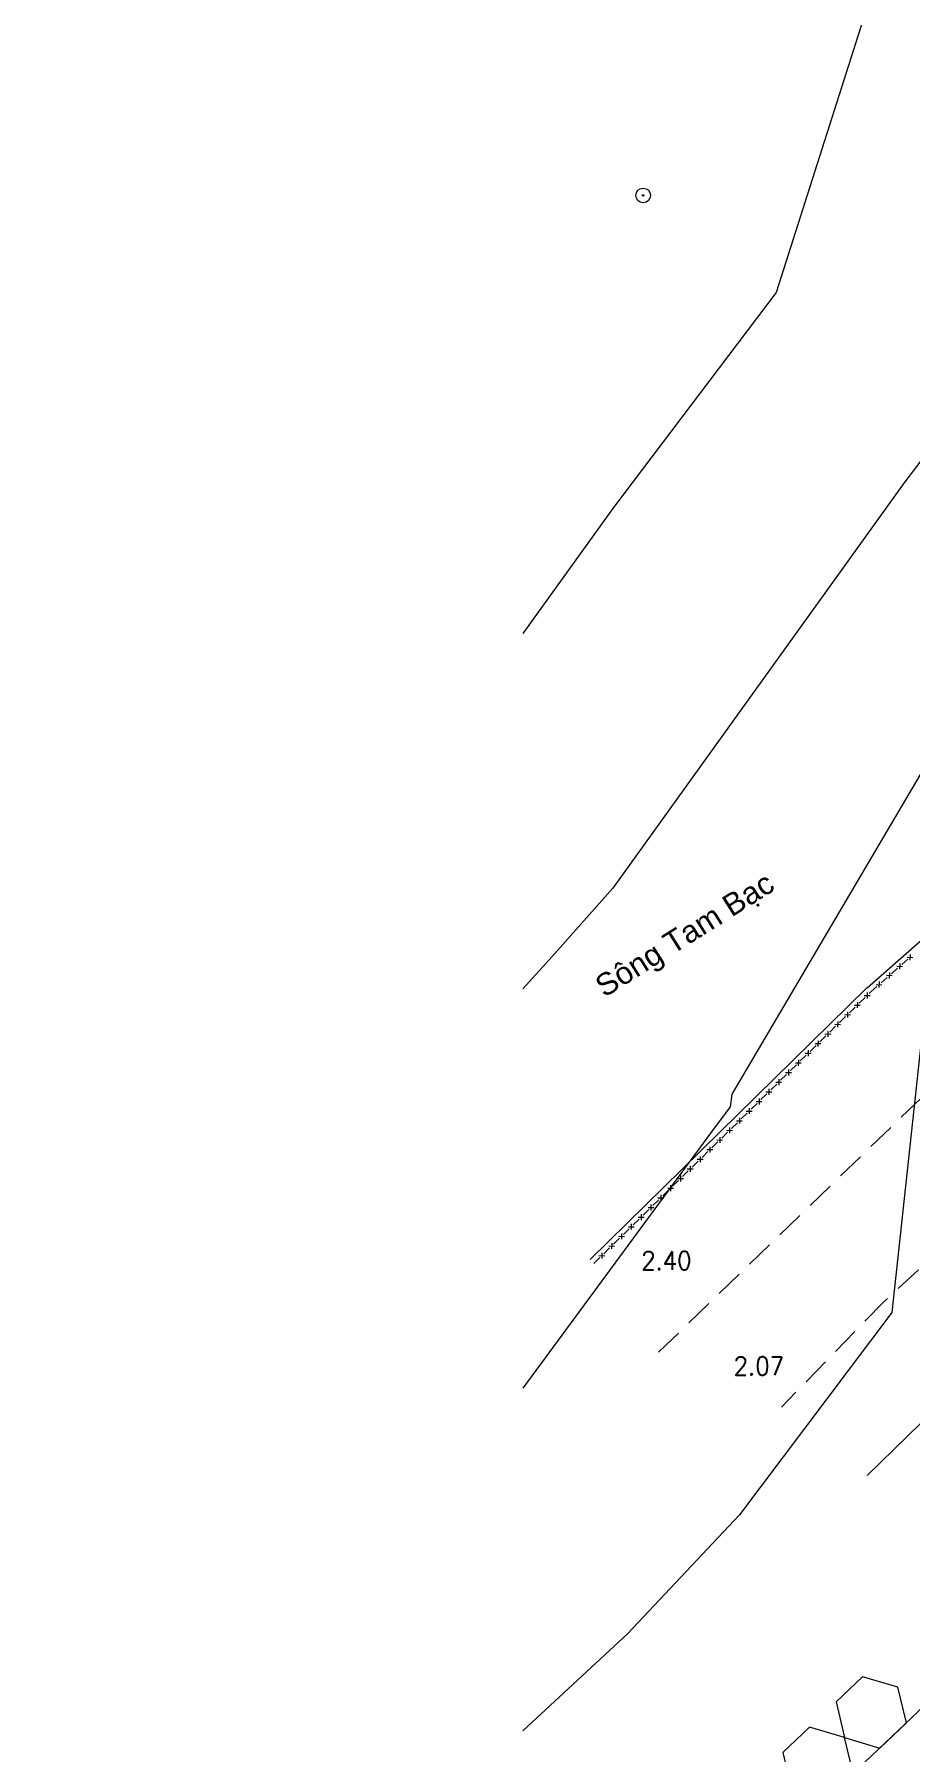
# Model space of a CAD drawing. Header units: millimetres. Extents: x 583747 to 597033, y 2304962 to 2309584.
# Drawn here: x 595492.9 to 595540.6, y 2307215.5 to 2307309.2 of the extents above; entities that cross this region are included whole.
import ezdxf
from ezdxf.enums import TextEntityAlignment as Align
from ezdxf.xclip import XClip

# ---------------------------------------------------------------- set-up
doc = ezdxf.new("R2010")
doc.units = ezdxf.units.MM
doc.header["$XCLIPFRAME"] = 0
doc.linetypes.add('{Long Duong}', pattern=[2.3, 1.5, -0.8])
for name, color, linetype, lineweight in [('00_nen', 8, 'Continuous', 5), ('Code Cao do', 7, 'Continuous', 0), ('Duong RG Thua', 7, 'Continuous', 0), ('Ghi chu nha', 7, 'Continuous', 0), ('KT-NEN', 7, 'Continuous', 0), ('Long Duong_ Phan Cach chat lieu rair mat', 7, 'Continuous', 0), ('Nen dc cb Hong bang', 253, 'Continuous', 60)]:
    doc.layers.add(name, color=color, linetype=linetype, lineweight=lineweight)
doc.styles.add('Style-.VnArial', font='')
doc.styles.add('Style-STANDARD', font='STANDARD.shx')
doc.styles.get('Style-.VnArial').set_extended_font_data('.VnArial')

# ---------------------------------------------------------------- blocks, each defined once
blk = doc.blocks.new('nen dc cb Hong bang')
at = {"layer": '00_nen', "color": 0, "linetype": 'ByBlock', "lineweight": -2, "flags": 128}
for points, elevation in [([(-282.262, 196.254), (-271.633, 171.675), (-264.541, 160.46), (-256.721, 152.322), (-234.149, 143.984), (-214.434, 140.767), (-202.112, 134.575), (-198.417, 120.271), (-203.111, 106.388), (-206.164, 95.63), (-205.836, 88.52), (-206.812, 62.6), (-206.614, 57.9), (-207.846, 53.889), (-215.193, 27.632), (-217.027, 23.006), (-219.251, 17.491), (-222.992, 4.681), (-227.786, -6.403), (-234.45, -19.628)], -65.12), ([(-154.064, 165.184), (-163.334, 143.658), (-165.695, 138.872), (-171.478, 119.474), (-172.851, 114.957), (-178.296, 99.246), (-185.979, 85.939), (-188.157, 69.924), (-194.493, 44.397), (-197.37, 28.814), (-192.987, 11.128), (-197.011, -2.088), (-200.524, -10.27), (-207.7, -24.298)], -63.12), ([(-172.316, 168.868), (-176.655, 158.427), (-182.631, 145.888), (-183.763, 135.555), (-183.174, 128.005), (-184.191, 120.602), (-192.933, 94.749), (-193.308, 93.428), (-193.268, 92.555), (-193.507, 86.209), (-196.854, 61.59), (-199.23, 52.018), (-205.269, 19.31), (-205.1, 18.629), (-205.595, 17.005), (-211.318, -2.595), (-212.873, -6.189), (-224.437, -29.138)], -64.12), ([(285.686, 123.966), (251.459, 165.722), (201.033, 231.763), (169.864, 270.402), (165.463, 275.185), (122.273, 331.12), (101.006, 361.786), (11.014, 303.934), (-32.794, 273.465), (-91.245, 233.492), (-141.92, 189.66), (-195.044, 143.619), (-214.919, 121.833), (-226.156, 101.873), (-233.107, 83.018), (-246.7, 35.603), (-271.861, -56.452)], -62.12), ([(-246.222, 16.531), (-244.107, 26.584), (-242.221, 30.181), (-241.811, 35.546), (-239.998, 44.996), (-237.464, 58.611), (-237.961, 65.35), (-241.423, 84.435)], -66.12), ([(-218.662, 77.624), (-217.967, 61.175), (-222.281, 47.136), (-225.202, 36.696), (-228.945, 27.252), (-233.486, 15.992), (-234.665, 11.956), (-242.699, -6.617)], -66.12), ([(-180.753, 9.277), (-182.758, 8.193), (-178.804, -5.455), (-183.527, -7.503), (-189.294, -19.092), (-196.341, -28.203), (-214.62, -66.089), (-217.848, -72.479), (-223.869, -74.584), (-232.259, -77.893), (-239.073, -82.749), (-250.715, -95.302), (-257.041, -104.851), (-272.07, -134.527), (-287.41, -162.601)], -62.12)]:
    blk.add_lwpolyline(points, dxfattribs=dict(at, elevation=elevation))
at = {"layer": '00_nen', "color": 0, "linetype": 'ByBlock', "lineweight": -2, "elevation": -62.12}
for points in [[(-184.58, -9.619), (-185.685, -7.952), (-187.681, -8.076), (-188.572, -9.866), (-187.467, -11.533), (-185.471, -11.409)], [(-186.362, -13.2), (-187.467, -11.533), (-189.463, -11.657), (-190.354, -13.447), (-189.249, -15.114), (-187.253, -14.991)]]:
    blk.add_lwpolyline(points, close=True, dxfattribs=at)
at = {"layer": '00_nen', "color": 0, "linetype": 'ByBlock', "lineweight": -2, "extrusion": (0.000117603, -1.02282e-05, 1)}
for radius in [0.4, 0.04]:
    blk.add_circle((-226.585, 63.664, -60.157), radius, dxfattribs=at)
blk = doc.blocks.new('wwww1')
at = {"layer": 'Duong RG Thua', "color": 250, "lineweight": 0}
for p, q in [((595538.057, 2307257.246), (595549.657, 2307267.46)), ((595522.965, 2307242.438), (595538.045, 2307257.235)), ((595549.872, 2307242.245), (595538.067, 2307230.655))]:
    blk.add_line(p, q, dxfattribs=at)
at = {"layer": 'Duong RG Thua', "color": 250, "linetype": 'Continuous', "lineweight": 0}
for p, q in [((595539.843, 2307258.569), (595539.822, 2307258.252)), ((595539.944, 2307258.508), (595540.282, 2307258.805)), ((595540.237, 2307258.917), (595540.554, 2307258.896)), ((595540.406, 2307259.065), (595540.385, 2307258.747)), ((595538.717, 2307257.578), (595538.696, 2307257.26)), ((595538.818, 2307257.517), (595539.156, 2307257.814)), ((595539.111, 2307257.925), (595539.428, 2307257.905)), ((595539.28, 2307258.074), (595539.259, 2307257.756)), ((595539.381, 2307258.012), (595539.719, 2307258.31)), ((595539.674, 2307258.421), (595539.991, 2307258.4)), ((595537.629, 2307256.407), (595537.95, 2307256.722)), ((595537.899, 2307256.83), (595538.217, 2307256.827)), ((595538.06, 2307256.988), (595538.056, 2307256.669)), ((595538.164, 2307256.932), (595538.255, 2307257.021)), ((595538.255, 2307257.021), (595538.593, 2307257.319)), ((595538.548, 2307257.43), (595538.866, 2307257.409)), ((595536.558, 2307255.356), (595536.879, 2307255.671)), ((595536.828, 2307255.78), (595537.147, 2307255.776)), ((595536.989, 2307255.937), (595536.986, 2307255.619)), ((595537.093, 2307255.881), (595537.414, 2307256.196)), ((595537.364, 2307256.305), (595537.682, 2307256.301)), ((595537.525, 2307256.462), (595537.521, 2307256.144)), ((595535.758, 2307254.729), (595536.076, 2307254.725)), ((595535.919, 2307254.886), (595535.915, 2307254.568)), ((595536.023, 2307254.831), (595536.344, 2307255.146)), ((595536.293, 2307255.254), (595536.611, 2307255.251)), ((595536.454, 2307255.412), (595536.45, 2307255.093)), ((595534.848, 2307253.836), (595534.845, 2307253.517)), ((595534.952, 2307253.78), (595535.273, 2307254.095)), ((595535.222, 2307254.204), (595535.541, 2307254.2)), ((595535.383, 2307254.361), (595535.38, 2307254.043)), ((595535.487, 2307254.305), (595535.809, 2307254.62)), ((595533.881, 2307252.729), (595534.203, 2307253.045)), ((595534.152, 2307253.153), (595534.47, 2307253.15)), ((595534.313, 2307253.311), (595534.309, 2307252.992)), ((595534.417, 2307253.255), (595534.738, 2307253.57)), ((595534.687, 2307253.678), (595535.005, 2307253.675)), ((595532.811, 2307251.679), (595533.132, 2307251.994)), ((595533.081, 2307252.102), (595533.399, 2307252.099)), ((595533.242, 2307252.26), (595533.239, 2307251.942)), ((595533.346, 2307252.204), (595533.667, 2307252.519)), ((595533.616, 2307252.628), (595533.935, 2307252.624)), ((595533.777, 2307252.785), (595533.774, 2307252.467)), ((595532.011, 2307251.052), (595532.329, 2307251.048)), ((595532.171, 2307251.209), (595532.168, 2307250.891)), ((595532.275, 2307251.154), (595532.597, 2307251.469)), ((595532.546, 2307251.577), (595532.864, 2307251.574)), ((595532.707, 2307251.735), (595532.703, 2307251.416)), ((595531.101, 2307250.159), (595531.097, 2307249.84)), ((595531.205, 2307250.103), (595531.526, 2307250.418)), ((595531.475, 2307250.527), (595531.794, 2307250.523)), ((595531.636, 2307250.684), (595531.633, 2307250.366)), ((595531.74, 2307250.628), (595532.061, 2307250.943)), ((595530.03, 2307249.108), (595530.027, 2307248.79)), ((595530.134, 2307249.052), (595530.455, 2307249.367)), ((595530.405, 2307249.476), (595530.723, 2307249.472)), ((595530.566, 2307249.633), (595530.562, 2307249.315)), ((595530.67, 2307249.578), (595530.991, 2307249.893)), ((595530.94, 2307250.001), (595531.258, 2307249.998)), ((595529.064, 2307248.002), (595529.385, 2307248.317)), ((595529.334, 2307248.425), (595529.652, 2307248.422)), ((595529.495, 2307248.583), (595529.491, 2307248.264)), ((595529.599, 2307248.527), (595529.92, 2307248.842)), ((595529.869, 2307248.951), (595530.188, 2307248.947)), ((595527.993, 2307246.951), (595528.314, 2307247.266)), ((595528.263, 2307247.375), (595528.582, 2307247.371)), ((595528.424, 2307247.532), (595528.421, 2307247.214)), ((595528.528, 2307247.476), (595528.849, 2307247.792)), ((595528.799, 2307247.9), (595529.117, 2307247.897)), ((595528.96, 2307248.058), (595528.956, 2307247.739)), ((595527.193, 2307246.324), (595527.511, 2307246.321)), ((595527.354, 2307246.482), (595527.35, 2307246.163)), ((595527.458, 2307246.426), (595527.779, 2307246.741)), ((595527.728, 2307246.85), (595528.046, 2307246.846)), ((595527.889, 2307247.007), (595527.885, 2307246.689)), ((595526.283, 2307245.431), (595526.279, 2307245.113)), ((595526.387, 2307245.375), (595526.708, 2307245.69)), ((595526.657, 2307245.799), (595526.976, 2307245.795)), ((595526.818, 2307245.956), (595526.815, 2307245.638)), ((595526.922, 2307245.901), (595527.244, 2307246.216)), ((595525.316, 2307244.325), (595525.638, 2307244.64)), ((595525.587, 2307244.748), (595525.905, 2307244.745)), ((595525.748, 2307244.906), (595525.744, 2307244.587)), ((595525.852, 2307244.85), (595526.173, 2307245.165)), ((595526.122, 2307245.274), (595526.44, 2307245.27)), ((595524.246, 2307243.274), (595524.567, 2307243.589)), ((595524.516, 2307243.698), (595524.834, 2307243.694)), ((595524.677, 2307243.855), (595524.674, 2307243.537)), ((595524.781, 2307243.799), (595525.102, 2307244.115)), ((595525.051, 2307244.223), (595525.37, 2307244.22)), ((595525.212, 2307244.38), (595525.209, 2307244.062)), ((595523.175, 2307242.223), (595523.496, 2307242.539)), ((595523.445, 2307242.647), (595523.764, 2307242.644)), ((595523.606, 2307242.805), (595523.603, 2307242.486)), ((595523.71, 2307242.749), (595524.032, 2307243.064)), ((595523.981, 2307243.172), (595524.299, 2307243.169)), ((595524.142, 2307243.33), (595524.138, 2307243.011))]:
    blk.add_line(p, q, dxfattribs=at)
at = {"layer": 'Long Duong_ Phan Cach chat lieu rair mat', "color": 250, "linetype": '{Long Duong}', "lineweight": 0}
for p, q in [((595526.7, 2307237.385), (595546.506, 2307256.569)), ((595549.35, 2307249.618), (595538.985, 2307240.154)), ((595538.985, 2307240.154), (595533.387, 2307234.386))]:
    blk.add_line(p, q, dxfattribs=at)
at = {"layer": 'Code Cao do', "color": 250, "linetype": 'Continuous', "lineweight": 0, "style": 'Style-STANDARD'}
for s, p in [('2.40', (595525.757, 2307242.374)), ('2.07', (595530.79, 2307236.631))]:
    blk.add_text(s, height=1, rotation=359.9973, dxfattribs=at).set_placement(p, align=Align.MIDDLE_LEFT)
at = {"layer": 'Ghi chu nha', "color": 250, "linetype": 'Continuous', "lineweight": 0, "style": 'Style-.VnArial'}
blk.add_text('S«ng Tam B¹c', height=1.2, rotation=32.32987, dxfattribs=at).set_placement((595528.109, 2307260.156), align=Align.MIDDLE_CENTER)

msp = doc.modelspace()

# ---------------------------------------------------------------- block references
at = {"layer": 'KT-NEN', "color": 7, "lineweight": 0}
msp.add_blockref('wwww1', (0.167, -0.045, -0.002), dxfattribs=at)

# ---------------------------------------------------------------- next in the draw order: block references
at = {"layer": 'Nen dc cb Hong bang', "color": 250, "lineweight": 5, "transparency": 33554559}
ref = msp.add_blockref('nen dc cb Hong bang', (595717.055, 2307162.892, 62.118), dxfattribs=dict(at, rotation=339.9497468043105))
XClip(ref).set_block_clipping_path([(-171.5836683674, -106.1731453789), (63.3196331146, -20.4419376096), (-26.8690377667, 226.674801995), (-261.7723392487, 140.9435942257)])

doc.saveas('drawing.dxf')
